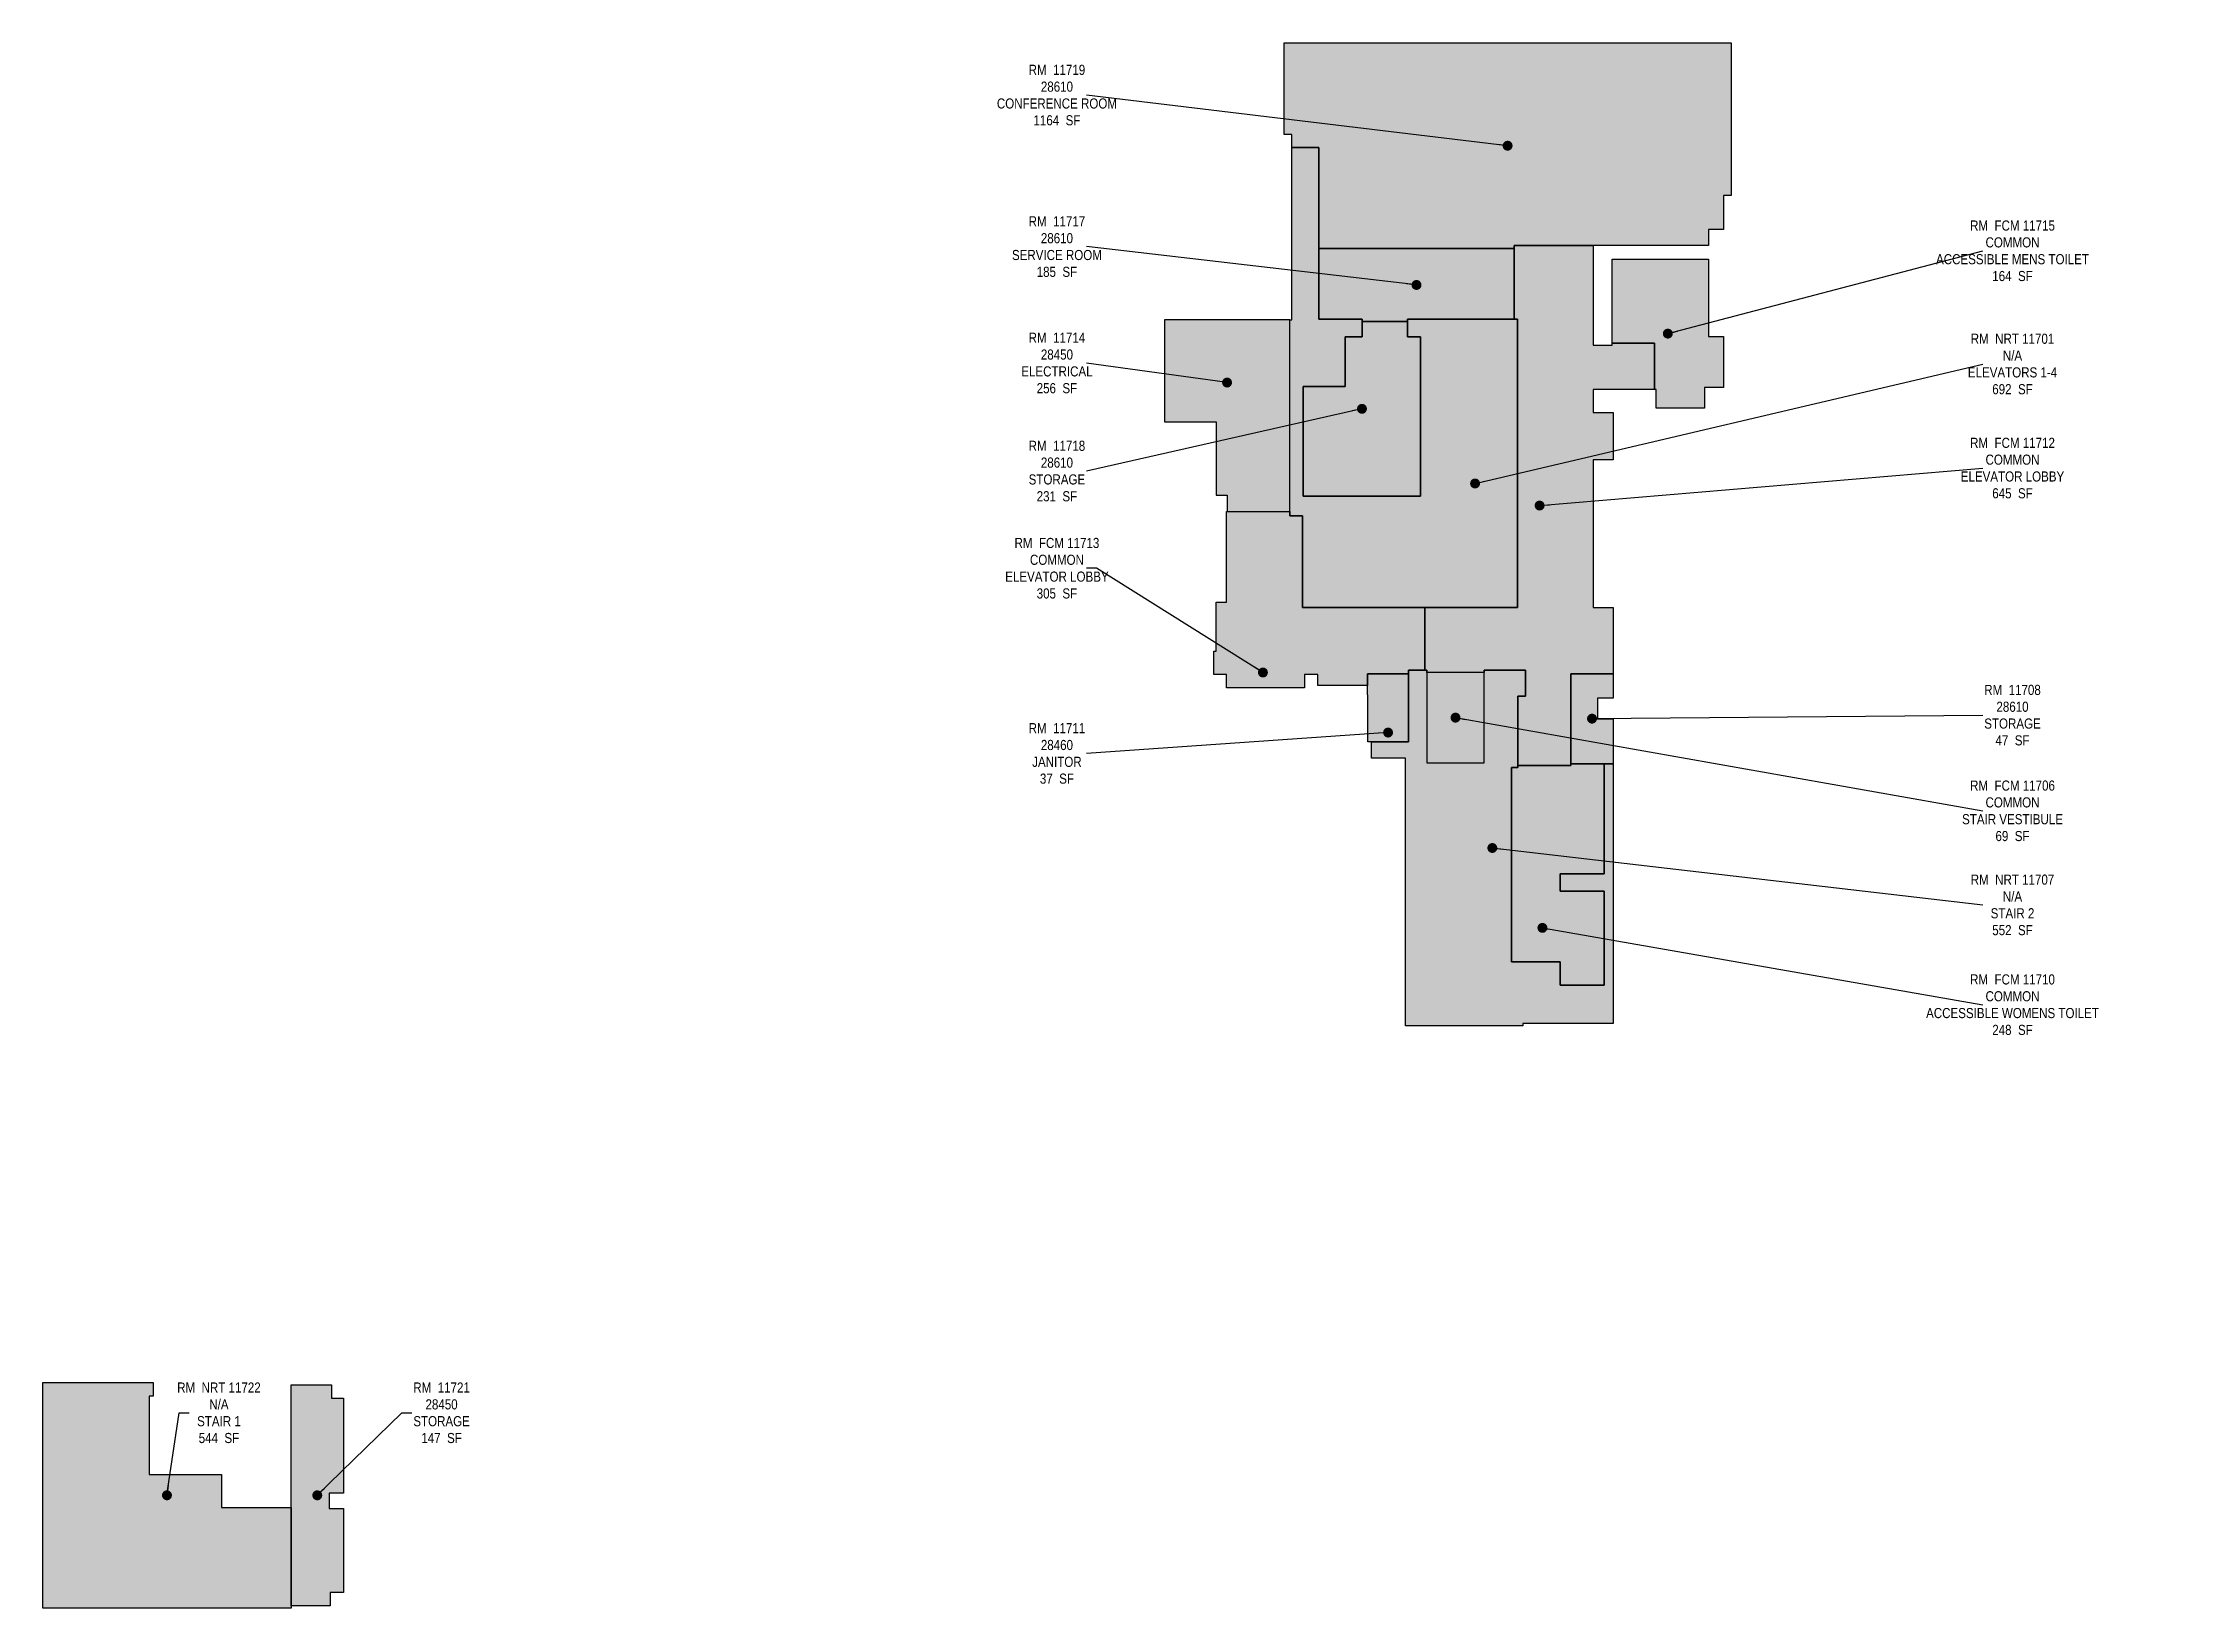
# Model space of a CAD drawing. Header units: inches. Extents: x -91 to 2881, y 2115 to 4287.
import ezdxf

# ---------------------------------------------------------------- set-up
doc = ezdxf.new("R2010")
doc.units = ezdxf.units.IN
doc.header["$LTSCALE"] = 96
doc.header["$MEASUREMENT"] = 0
for name, color, linetype in [('0-LABEL', 3, 'Continuous'), ('1-NRT', 200, 'Continuous'), ('1-NRT-PTN', 253, 'Continuous'), ('3-FCM', 190, 'Continuous'), ('3-FCM-PTN', 9, 'Continuous'), ('4-OCC', 6, 'Continuous'), ('4-OCC-PTN', 95, 'Continuous')]:
    doc.layers.add(name, color=color, linetype=linetype)
doc.styles.add('ArialN', font='ARIALN.TTF')
doc.dimstyles.new('AB-220', dxfattribs={"dimscale": 220, "dimtxt": 0.070312, "dimasz": 0.0625, "dimexe": 0.0625, "dimexo": 0.125, "dimgap": 0.1875, "dimtad": 0, "dimdec": 4, "dimrnd": 0.0625, "dimzin": 0, "dimdsep": 46, "dimlunit": 4, "dimtxsty": 'ArialN', "dimblk": 'ARCHTICK', "dimcen": 0.0625, "dimclrd": 256, "dimclre": 256, "dimclrt": 256, "dimadec": 0, "dimazin": 0, "dimtfac": 1, "dimtdec": 4, "dimtofl": 0, "dimtmove": 2, "dimatfit": 3, "dimldrblk": 'DOT', "dimfxl": 0, "dimfrac": 2, "dimtolj": 1, "dimtzin": 0, "dimlwd": -1, "dimlwe": -1, "dimarcsym": 0})

# ---------------------------------------------------------------- blocks, each defined once
blk = doc.blocks.new('_ArchTick')
at = {"color": 0, "linetype": 'ByBlock', "const_width": 0.15}
blk.add_lwpolyline([(-0.5, -0.5), (0.5, 0.5)], dxfattribs=at)
blk = doc.blocks.new('_Dot')
at = {"lineweight": -2}
blk.add_line((-0.5, 0), (-1, 0), dxfattribs=at)
at = {"const_width": 0.5}
blk.add_lwpolyline([(-0.25, 0, 1), (0.25, 0, 1)], format="xyb", close=True, dxfattribs=at)

msp = doc.modelspace()

# ---------------------------------------------------------------- hatches: boundary and pattern name
at = {"layer": '1-NRT-PTN'}
h = msp.add_hatch(color=256, dxfattribs=at)
h.dxf.hatch_style = 1
h.paths.add_polyline_path([(1657.7, 3657.8), (1820.5, 3657.8), (1820.5, 3878.8), (1802.1, 3878.8), (1802.1, 3903.5), (1955, 3903.5), (1955, 3503.3), (1656.5, 3503.3), (1656.5, 3630.7), (1639, 3630.7), (1639, 3902.3), (1641.6, 3902.3), (1641.6, 4141.5), (1679.3, 4141.5), (1679.3, 3903.5), (1739.3, 3903.5), (1739.3, 3878.8), (1716, 3878.8), (1716, 3810.2), (1657.7, 3810.2)])
h = msp.add_hatch(color=256, dxfattribs=at)
h.dxf.hatch_style = 1
h.paths.add_polyline_path([(1946.3, 3281.7), (1946.3, 3012.2), (2014.2, 3012.2), (2014.2, 2979.5), (2075.2, 2979.5), (2075.2, 3110), (2014.2, 3110), (2014.2, 3133.9), (2075.2, 3133.9), (2075.2, 3286.8), (2087.6, 3286.8), (2087.6, 2926.3), (1962.2, 2926.3), (1962.2, 2923.2), (1799.7, 2923.2), (1799.7, 3294.5), (1752.2, 3294.5), (1752.2, 3317), (1803.8, 3317), (1803.8, 3416.6), (1829.2, 3416.6), (1829.2, 3287.8), (1908.5, 3287.8), (1908.5, 3416.6), (1966, 3416.6), (1966, 3380.6), (1955.5, 3380.6), (1955.5, 3281.7)])
h = msp.add_hatch(color=256, dxfattribs=at)
h.dxf.hatch_style = 1
h.paths.add_polyline_path([(253.8, 2255), (253.8, 2115.5), (-90.5, 2115.5), (-90.5, 2428.5), (62.3, 2428.5), (62.3, 2409.7), (57, 2409.7), (57, 2300.7), (157.2, 2300.7), (157.2, 2255)])
at = {"layer": '3-FCM-PTN'}
h = msp.add_hatch(color=256, dxfattribs=at)
h.dxf.hatch_style = 1
h.paths.add_polyline_path([(2060, 4005.6), (2060, 3867.5), (2086.1, 3867.5), (2086.1, 3870), (2144.8, 3870), (2144.8, 3806.1), (2060, 3806.1), (2060, 3774.2), (2087.6, 3774.2), (2087.6, 3708.3), (2060, 3708.3), (2060, 3503.3), (2087.6, 3503.3), (2087.6, 3411.7), (2028.8, 3411.7), (2028.8, 3284.3), (1955.5, 3284.3), (1955.5, 3380.6), (1966, 3380.6), (1966, 3416.6), (1908.5, 3416.6), (1908.5, 3413.5), (1829.2, 3413.5), (1829.2, 3416.6), (1826.1, 3416.6), (1826.1, 3503.3), (1955, 3503.3), (1955, 3903.5), (1950.1, 3903.5), (1950.1, 4005.6)])
h = msp.add_hatch(color=256, dxfattribs=at)
h.dxf.hatch_style = 1
h.paths.add_polyline_path([(2219.6, 3986.6), (2219.6, 3879.6), (2240.6, 3879.6), (2240.6, 3808.7), (2214.4, 3808.7), (2214.4, 3780.2), (2147.3, 3780.2), (2147.3, 3806.1), (2144.8, 3806.1), (2144.8, 3870), (2086.1, 3870), (2086.1, 3986.6)])
h = msp.add_hatch(color=256, dxfattribs=at)
h.dxf.hatch_style = 1
h.paths.add_polyline_path([(1551.3, 3636.8), (1639, 3636.8), (1639, 3630.7), (1656.5, 3630.7), (1656.5, 3503.3), (1826.1, 3503.3), (1826.1, 3416.6), (1803.8, 3416.6), (1803.8, 3411.7), (1746.8, 3411.7), (1746.8, 3395.1), (1678, 3395.1), (1678, 3410.7), (1659.5, 3410.7), (1659.5, 3392), (1551, 3392), (1551, 3410.7), (1533.7, 3410.7), (1533.7, 3443.1), (1536.8, 3443.1), (1536.8, 3510.8), (1551.3, 3510.8)])
h = msp.add_hatch(color=256, dxfattribs=at)
h.dxf.hatch_style = 1
h.paths.add_polyline_path([(1908.5, 3413.5), (1829.2, 3413.5), (1829.2, 3287.8), (1908.5, 3287.8)])
h = msp.add_hatch(color=256, dxfattribs=at)
h.dxf.hatch_style = 1
h.paths.add_polyline_path([(2075.2, 3286.8), (2075.2, 3133.9), (2014.2, 3133.9), (2014.2, 3110), (2075.2, 3110), (2075.2, 2979.5), (2014.2, 2979.5), (2014.2, 3012.2), (1946.3, 3012.2), (1946.3, 3281.7), (1955.5, 3281.7), (1955.5, 3284.3), (2028.8, 3284.3), (2028.8, 3286.8)])
at = {"layer": '4-OCC-PTN'}
h = msp.add_hatch(color=31, dxfattribs=at)
h.dxf.hatch_style = 1
h.paths.add_polyline_path([(2251.2, 4286.7), (2251.2, 4075), (2240.6, 4074.9), (2240.6, 4027.7), (2219.7, 4027.7), (2219.7, 4005.6), (2067.3, 4005.6), (2067.3, 4005.6), (1950.1, 4005.6), (1950.1, 4001.3), (1679.3, 4001.3), (1679.3, 4141.5), (1641.6, 4141.5), (1641.6, 4159.5), (1631, 4159.5), (1631, 4286.7)])
h = msp.add_hatch(color=31, dxfattribs=at)
h.dxf.hatch_style = 1
h.paths.add_polyline_path([(1950.1, 4001.3), (1950.1, 3903.5), (1802.1, 3903.5), (1802.1, 3900.4), (1739.3, 3900.4), (1739.3, 3903.5), (1679.3, 3903.5), (1679.3, 4001.3)])
h = msp.add_hatch(color=55, dxfattribs=at)
h.dxf.hatch_style = 1
h.paths.add_polyline_path([(1639, 3902.3), (1465.1, 3902.3), (1465.1, 3761.1), (1536.8, 3761.1), (1536.8, 3659.5), (1552, 3659.5), (1552, 3636.8), (1639, 3636.8)])
h = msp.add_hatch(color=31, dxfattribs=at)
h.dxf.hatch_style = 1
h.paths.add_polyline_path([(1802.1, 3900.4), (1802.1, 3878.8), (1820.5, 3878.8), (1820.5, 3657.8), (1657.7, 3657.8), (1657.7, 3810.2), (1716, 3810.2), (1716, 3878.8), (1739.3, 3878.8), (1739.3, 3900.4)])
h = msp.add_hatch(color=201, dxfattribs=at)
h.dxf.hatch_style = 1
h.paths.add_polyline_path([(1803.8, 3411.7), (1803.8, 3317), (1747.2, 3317), (1747.2, 3382.5), (1746.8, 3382.5), (1746.8, 3411.7)])
h = msp.add_hatch(color=31, dxfattribs=at)
h.dxf.hatch_style = 1
h.paths.add_polyline_path([(2087.6, 3411.7), (2087.6, 3377.7), (2066, 3377.7), (2066, 3349.2), (2087.6, 3349.2), (2087.6, 3286.8), (2028.8, 3286.8), (2028.8, 3411.7)])
h = msp.add_hatch(color=55, dxfattribs=at)
h.dxf.hatch_style = 1
h.paths.add_polyline_path([(253.8, 2425.3), (309.8, 2425.3), (309.8, 2406.8), (326.3, 2406.8), (326.3, 2274.8), (306.8, 2274.8), (306.8, 2253.6), (326.3, 2253.6), (326.3, 2137.1), (307.8, 2137.1), (307.8, 2118.6), (253.8, 2118.6)])

# ---------------------------------------------------------------- linework, layer by layer
at = {"layer": '1-NRT'}
for points in [[(1657.7, 3657.8), (1820.5, 3657.8), (1820.5, 3878.8), (1802.1, 3878.8), (1802.1, 3903.5), (1802.1, 3903.5), (1955, 3903.5), (1955, 3503.3), (1656.5, 3503.3), (1656.5, 3630.7), (1656.5, 3630.7), (1639, 3630.7), (1639, 3902.3), (1641.6, 3902.3), (1641.6, 4141.5), (1679.3, 4141.5), (1679.3, 3903.5), (1739.3, 3903.5), (1739.3, 3878.8), (1716, 3878.8), (1716, 3810.2), (1657.7, 3810.2)], [(1946.3, 3281.7), (1946.3, 3012.2), (2014.2, 3012.2), (2014.2, 2979.5), (2075.2, 2979.5), (2075.2, 3110), (2014.2, 3110), (2014.2, 3133.9), (2075.2, 3133.9), (2075.2, 3286.8), (2087.6, 3286.8), (2087.6, 2926.3), (1962.2, 2926.3), (1962.2, 2923.2), (1799.7, 2923.2), (1799.7, 3294.5), (1752.2, 3294.5), (1752.2, 3317), (1803.8, 3317), (1803.8, 3416.6), (1829.2, 3416.6), (1829.2, 3287.8), (1908.5, 3287.8), (1908.5, 3416.6), (1966, 3416.6), (1966, 3380.6), (1955.5, 3380.6), (1955.5, 3281.7)], [(253.8, 2255), (253.8, 2115.5), (-90.5, 2115.5), (-90.5, 2428.5), (62.3, 2428.5), (62.3, 2409.7), (57, 2409.7), (57, 2300.7), (157.2, 2300.7), (157.2, 2255), (253.8, 2255)]]:
    msp.add_lwpolyline(points, close=True, dxfattribs=at)
at = {"layer": '3-FCM'}
for points in [[(2060, 4005.6), (2060, 3867.5), (2086.1, 3867.5), (2086.1, 3870), (2144.8, 3870), (2144.8, 3806.1), (2060, 3806.1), (2060, 3774.2), (2087.6, 3774.2), (2087.6, 3708.3), (2060, 3708.3), (2060, 3503.3), (2087.6, 3503.3), (2087.6, 3411.7), (2028.8, 3411.7), (2028.8, 3284.3), (1955.5, 3284.3), (1955.5, 3380.6), (1966, 3380.6), (1966, 3416.6), (1908.5, 3416.6), (1908.5, 3413.5), (1829.2, 3413.5), (1829.2, 3416.6), (1826.1, 3416.6), (1826.1, 3503.3), (1955, 3503.3), (1955, 3903.5), (1950.1, 3903.5), (1950.1, 4005.6)], [(2219.6, 3986.6), (2219.6, 3879.6), (2240.6, 3879.6), (2240.6, 3808.7), (2214.4, 3808.7), (2214.4, 3780.2), (2147.3, 3780.2), (2147.3, 3806.1), (2144.8, 3806.1), (2144.8, 3870), (2086.1, 3870), (2086.1, 3986.6)], [(1551.3, 3636.8), (1639, 3636.8), (1639, 3630.7), (1656.5, 3630.7), (1656.5, 3503.3), (1826.1, 3503.3), (1826.1, 3416.6), (1803.8, 3416.6), (1803.8, 3411.7), (1746.8, 3411.7), (1746.8, 3395.1), (1678, 3395.1), (1678, 3410.7), (1659.5, 3410.7), (1659.5, 3392), (1551, 3392), (1551, 3410.7), (1533.7, 3410.7), (1533.7, 3443.1), (1536.8, 3443.1), (1536.8, 3510.8), (1551.3, 3510.8)], [(1908.5, 3413.5), (1829.2, 3413.5), (1829.2, 3287.8), (1908.5, 3287.8)], [(2075.2, 3286.8), (2075.2, 3133.9), (2014.2, 3133.9), (2014.2, 3110), (2075.2, 3110), (2075.2, 2979.5), (2014.2, 2979.5), (2014.2, 3012.2), (1946.3, 3012.2), (1946.3, 3281.7), (1955.5, 3281.7), (1955.5, 3284.3), (2028.8, 3284.3), (2028.8, 3286.8)]]:
    msp.add_lwpolyline(points, close=True, dxfattribs=at)
at = {"layer": '4-OCC'}
for points in [[(2251.2, 4286.7), (2251.2, 4075), (2240.6, 4074.9), (2240.6, 4027.7), (2219.7, 4027.7), (2219.7, 4005.6), (2067.3, 4005.6), (2067.3, 4005.6), (1950.1, 4005.6), (1950.1, 4001.3), (1679.3, 4001.3), (1679.3, 4141.5), (1641.6, 4141.5), (1641.6, 4159.5), (1631, 4159.5), (1631, 4286.7)], [(1950.1, 4001.3), (1950.1, 3903.5), (1802.1, 3903.5), (1802.1, 3900.4), (1739.3, 3900.4), (1739.3, 3903.5), (1679.3, 3903.5), (1679.3, 4001.3)], [(1639, 3902.3), (1465.1, 3902.3), (1465.1, 3761.1), (1536.8, 3761.1), (1536.8, 3659.5), (1552, 3659.5), (1552, 3636.8), (1639, 3636.8), (1639, 3636.8), (1639, 3636.8)], [(1802.1, 3900.4), (1802.1, 3878.8), (1820.5, 3878.8), (1820.5, 3657.8), (1657.7, 3657.8), (1657.7, 3810.2), (1716, 3810.2), (1716, 3878.8), (1739.3, 3878.8), (1739.3, 3900.4)], [(1803.8, 3411.7), (1803.8, 3317), (1747.2, 3317), (1747.2, 3382.5), (1746.8, 3382.5), (1746.8, 3411.7)], [(2087.6, 3411.7), (2087.6, 3377.7), (2066, 3377.7), (2066, 3349.2), (2087.6, 3349.2), (2087.6, 3286.8), (2028.8, 3286.8), (2028.8, 3411.7)], [(253.8, 2425.3), (309.8, 2425.3), (309.8, 2406.8), (326.3, 2406.8), (326.3, 2274.8), (306.8, 2274.8), (306.8, 2253.6), (326.3, 2253.6), (326.3, 2137.1), (307.8, 2137.1), (307.8, 2118.6), (253.8, 2118.6)]]:
    msp.add_lwpolyline(points, close=True, dxfattribs=at)

# ---------------------------------------------------------------- texts
at = {"layer": '0-LABEL', "char_height": 14, "attachment_point": 5, "style": 'ArialN'}
for s, insert in [('RM  11719\\P28610\\PCONFERENCE ROOM\\P1164  SF', (1316, 4214.2)), ('RM  11717\\P28610\\PSERVICE ROOM\\P185  SF', (1316, 4004)), ('RM  FCM 11715\\PCOMMON\\PACCESSIBLE MENS TOILET\\P164  SF', (2641.4, 3998.2)), ('RM  11714\\P28450\\PELECTRICAL\\P256  SF', (1316, 3842.6)), ('RM  NRT 11701\\PN/A\\PELEVATORS 1-4\\P692  SF', (2641.4, 3841.2)), ('RM  11718\\P28610\\PSTORAGE\\P231  SF', (1316, 3692.7)), ('RM  FCM 11712\\PCOMMON\\PELEVATOR LOBBY\\P645  SF', (2641.4, 3696.8)), ('RM  FCM 11713\\PCOMMON\\PELEVATOR LOBBY\\P305  SF', (1316, 3557.9)), ('RM  11708\\P28610\\PSTORAGE\\P47  SF', (2641.4, 3354.1)), ('RM  11711\\P28460\\PJANITOR\\P37  SF', (1316, 3301)), ('RM  FCM 11706\\PCOMMON\\PSTAIR VESTIBULE\\P69  SF', (2641.4, 3221.4)), ('RM  NRT 11707\\PN/A\\PSTAIR 2\\P552  SF', (2641.4, 3090.9)), ('RM  FCM 11710\\PCOMMON\\PACCESSIBLE WOMENS TOILET\\P248  SF', (2641.4, 2952.5)), ('RM  NRT 11722\\PN/A\\PSTAIR 1\\P544  SF', (153.7, 2386.4)), ('RM  11721\\P28450\\PSTORAGE\\P147  SF', (462.5, 2386.4))]:
    msp.add_mtext(s, dxfattribs=dict(at, insert=insert))

# ---------------------------------------------------------------- leaders
at = {"layer": '0-LABEL', "annotation_type": 0, "has_hookline": 1}
for points, hookline_direction, text_width in [([(1941.1, 4144), (1357.2, 4214.2)], 1, 164.6), ([(1814.7, 3950.9), (1357.2, 4004)], 1, 122.8), ([(2163.3, 3883.4), (2600.2, 3998.2)], 0, 211.8), ([(1552, 3815.5), (1357.2, 3842.6)], 1, 97), ([(1896, 3675.5), (2600.2, 3841.2)], 0, 121.8), ([(1739.1, 3779.1), (1357.2, 3692.7)], 1, 76.8), ([(1985.5, 3644.9), (2600.2, 3696.8)], 0, 142.1), ([(1601.7, 3413.3), (1371, 3557.9), (1357.2, 3557.9)], 1, 142.1), ([(1775.3, 3330), (1357.2, 3301)], 1, 74.2), ([(1868.8, 3350.7), (2600.2, 3221.4)], 0, 138.3), ([(2058.2, 3349.3), (2600.2, 3354.1)], 0, 76.8), ([(1919.9, 3169.9), (2600.2, 3090.9)], 0, 113.9), ([(1989.4, 3059.1), (2600.2, 2952.5)], 0, 239.4), ([(81.6, 2272), (98.7, 2386.4), (112.4, 2386.4)], 0, 113.8), ([(290.1, 2272), (407.5, 2386.4), (421.2, 2386.4)], 0, 76.8)]:
    msp.add_leader(points, dimstyle='AB-220', override={"dimfxl": 0.0625}, dxfattribs=dict(at, hookline_direction=hookline_direction, text_width=text_width))

doc.saveas('drawing.dxf')
